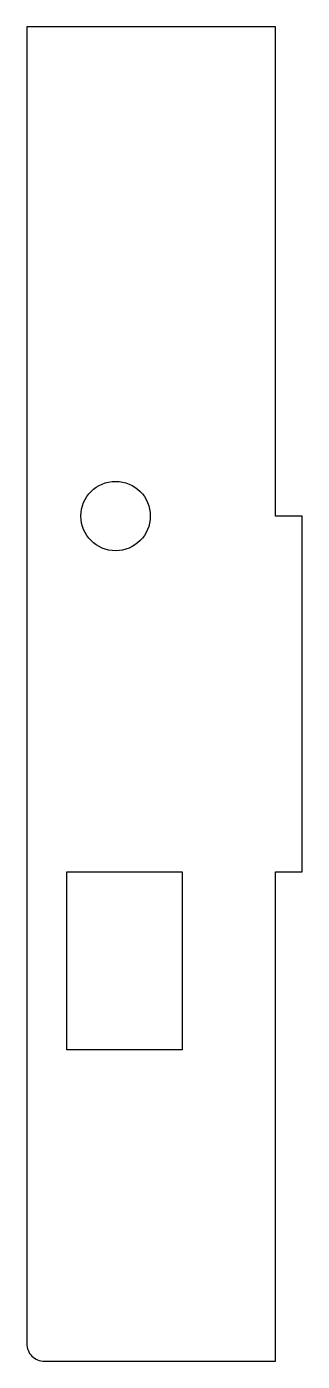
# Model space of a CAD drawing. Header units: millimetres. Extents: x -28 to 3, y 0 to 150.
import ezdxf

# ---------------------------------------------------------------- set-up
doc = ezdxf.new("R2010")
doc.units = ezdxf.units.MM

msp = doc.modelspace()

# ---------------------------------------------------------------- linework, layer by layer
msp.add_lwpolyline([(-28, 2, 0.414214), (-26, 0), (0, 0), (0, 55), (3, 55), (3, 95), (0, 95), (0, 150), (-28, 150)], format="xyb", close=True)
msp.add_lwpolyline([(-10.5, 35), (-23.5, 35), (-23.5, 55), (-10.5, 55)], close=True)
msp.add_circle((-18, 95), 3.9)

doc.saveas('drawing.dxf')
